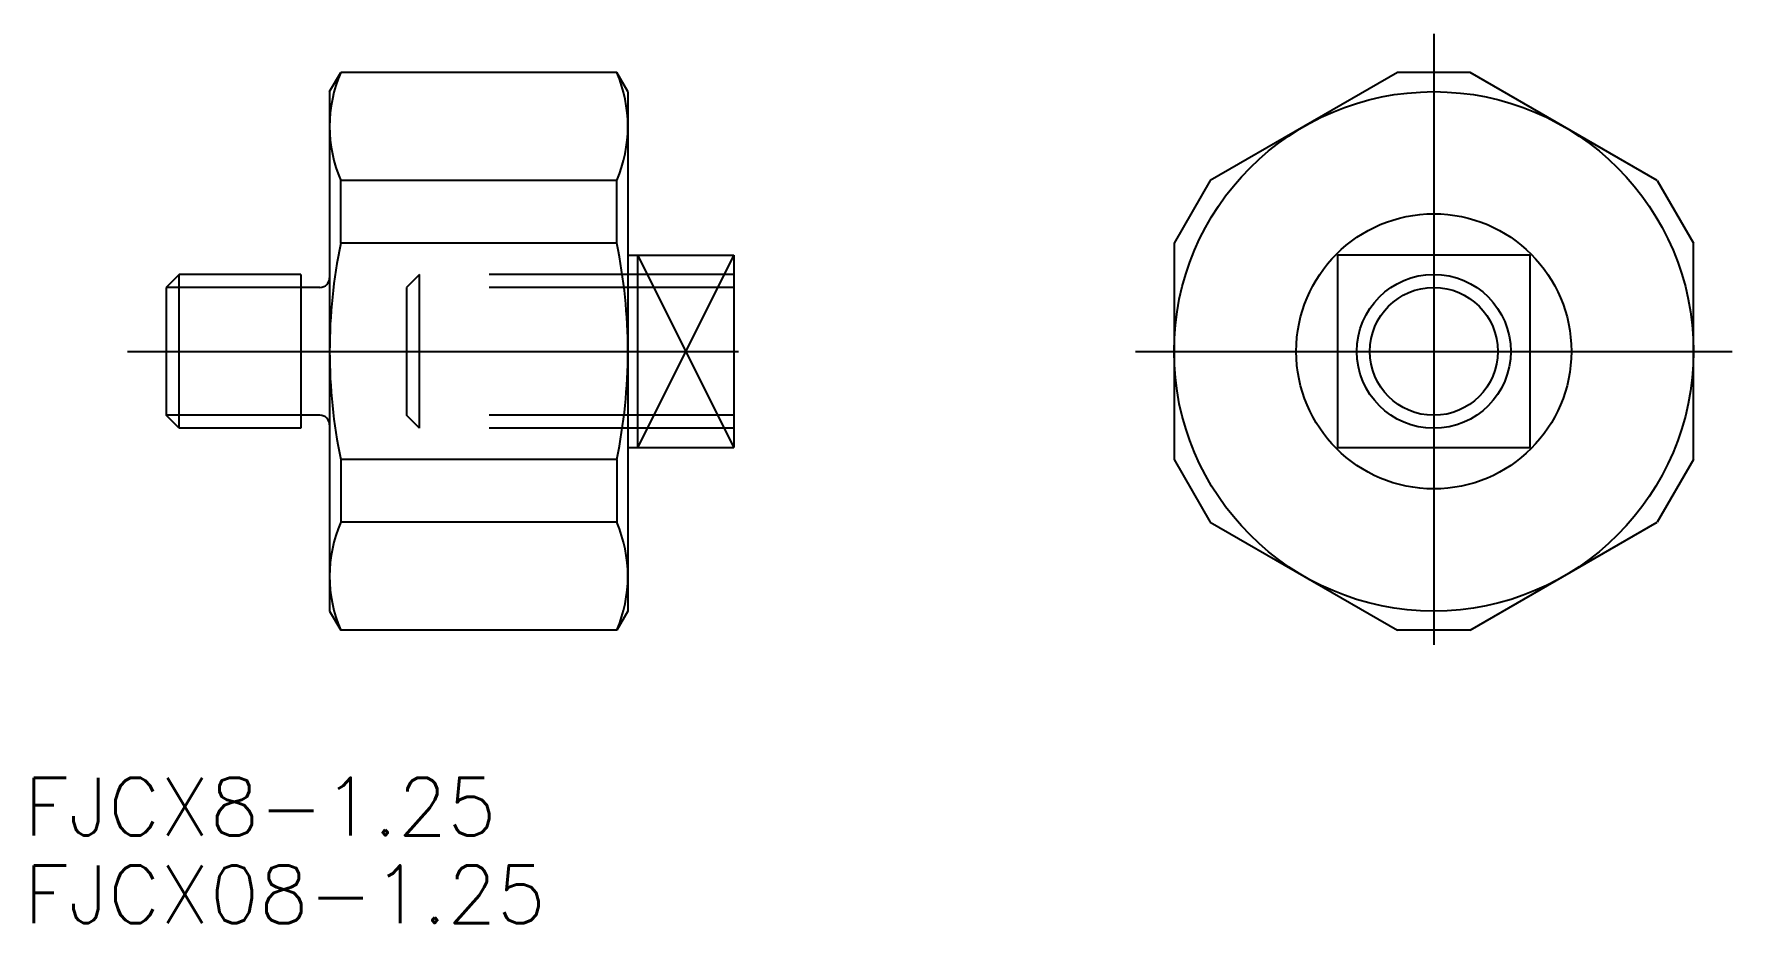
# Model space of a CAD drawing. Extents: x -72.8 to 15.5, y -29.7 to 16.5.
import ezdxf

# ---------------------------------------------------------------- set-up
doc = ezdxf.new("R2010")
doc.units = 0
doc.linetypes.add('CENTER', pattern=[50.8, 31.75, -6.35, 6.35, -6.35])
doc.linetypes.add('DASHED', pattern=[19.05, 12.7, -6.35])
doc.layers.get('0').update_dxf_attribs({"linetype": 'CONTINUOUS'})
doc.layers.add('CENTER', color=1, linetype='CENTER')
doc.styles.get("Standard").update_dxf_attribs({"font": 'txt.shx', "height": 3, "bigfont": 'bigfont.shx'})

msp = doc.modelspace()

# ---------------------------------------------------------------- linework, layer by layer
at = {"color": 7, "linetype": 'CONTINUOUS'}
for p, q in [((-57.386, 13.5), (-56.808, 14.5)), ((-42.463, 14.5), (-56.808, 14.5)), ((-41.886, 13.5), (-42.463, 14.5)), ((-1.885, 14.5), (-11.615, 8.883)), ((1.885, 14.5), (-1.885, 14.5)), ((11.615, 8.883), (1.885, 14.5)), ((-57.386, 13.5), (-57.386, -13.5)), ((-41.886, 13.5), (-41.886, -13.5)), ((-42.463, 8.883), (-56.808, 8.883)), ((-56.808, 5.617), (-56.808, 8.883)), ((-42.463, 5.617), (-42.463, 8.883)), ((-11.615, 8.883), (-13.5, 5.617)), ((11.615, 8.883), (13.5, 5.617)), ((-42.463, 5.617), (-56.808, 5.617)), ((-13.5, 5.617), (-13.5, -5.617)), ((13.5, -5.617), (13.5, 5.617)), ((-41.886, 5), (-36.386, 5)), ((-41.386, 5), (-41.386, -5)), ((-36.386, 5), (-36.386, -5)), ((-5, 5), (-5, -5)), ((5, 5), (-5, 5)), ((5, -5), (5, 5)), ((-65.209, 4), (-65.886, 3.323)), ((-58.886, 4), (-65.209, 4)), ((-65.209, -4), (-65.209, 4)), ((-58.886, 4), (-58.886, -4)), ((-65.886, 3.323), (-65.886, -3.324)), ((-57.886, 3.323), (-58.886, 3.323)), ((-65.209, -4), (-65.886, -3.324)), ((-57.886, -3.324), (-58.886, -3.324)), ((-58.886, -4), (-65.209, -4)), ((-41.886, -5), (-36.386, -5)), ((-5, -5), (5, -5)), ((-42.463, -5.617), (-56.808, -5.617)), ((-56.808, -5.617), (-56.808, -8.883)), ((-42.463, -5.617), (-42.463, -8.883)), ((-13.5, -5.617), (-11.615, -8.883)), ((13.5, -5.617), (11.615, -8.883)), ((-42.463, -8.883), (-56.808, -8.883)), ((-11.615, -8.883), (-1.885, -14.5)), ((1.885, -14.5), (11.615, -8.883)), ((-57.386, -13.5), (-56.808, -14.5)), ((-41.886, -13.5), (-42.463, -14.5)), ((-42.463, -14.5), (-56.808, -14.5)), ((1.885, -14.5), (-1.885, -14.5))]:
    msp.add_line(p, q, dxfattribs=at)
at = {"color": 3, "linetype": 'CONTINUOUS'}
for p, q in [((-36.386, 5), (-41.386, -5)), ((-41.386, 5), (-36.386, -5)), ((-58.886, 3.323), (-65.886, 3.323)), ((-58.886, -3.324), (-65.886, -3.324))]:
    msp.add_line(p, q, dxfattribs=at)
at = {"color": 3, "linetype": 'DASHED'}
for p, q in [((-52.709, 4), (-53.386, 3.323)), ((-36.386, 4), (-52.709, 4)), ((-52.709, -4), (-52.709, 4)), ((-36.386, 3.323), (-53.386, 3.323)), ((-53.386, 3.323), (-53.386, -3.324)), ((-36.386, -3.324), (-53.386, -3.324)), ((-52.709, -4), (-53.386, -3.324)), ((-36.386, -4), (-52.709, -4))]:
    msp.add_line(p, q, dxfattribs=at)
at = {"color": 7, "linetype": 'CONTINUOUS'}
for radius in [13.5, 7.15, 3.324]:
    msp.add_circle((0, 0), radius, dxfattribs=at)
at = {"color": 3, "linetype": 'CONTINUOUS'}
msp.add_circle((0, 0), 4, dxfattribs=at)
at = {"color": 7, "linetype": 'CONTINUOUS'}
for centre, radius, start, end in [((-50.265, 11.691), 7.12, 156.76806, 203.23194), ((-49.006, 11.691), 7.12, 336.76806, 23.23194), ((-29.77, 0), 27.615, 168.26344, 191.73656), ((-69.501, 0), 27.615, 348.26344, 11.73656), ((-57.886, 3.824), 0.5, 270, 0), ((-57.886, -3.824), 0.5, 0, 90), ((-50.265, -11.691), 7.12, 156.76806, 203.23194), ((-49.006, -11.691), 7.12, 336.76806, 23.23194)]:
    msp.add_arc(centre, radius, start, end, dxfattribs=at)
at = {"layer": 'CENTER', "color": 1, "linetype": 'CENTER'}
for p, q in [((0, 16.5), (0, -16.5)), ((-67.886, 0), (-34.386, 0)), ((-15.5, 0), (15.5, 0))]:
    msp.add_line(p, q, dxfattribs=at)

# ---------------------------------------------------------------- texts
at = {"color": 7, "linetype": 'CONTINUOUS'}
for s, p in [('FJCX8-1.25', (-73.265, -25.162)), ('FJCX08-1.25', (-73.265, -29.718))]:
    msp.add_text(s, height=3, dxfattribs=at).set_placement(p)

doc.saveas('drawing.dxf')
